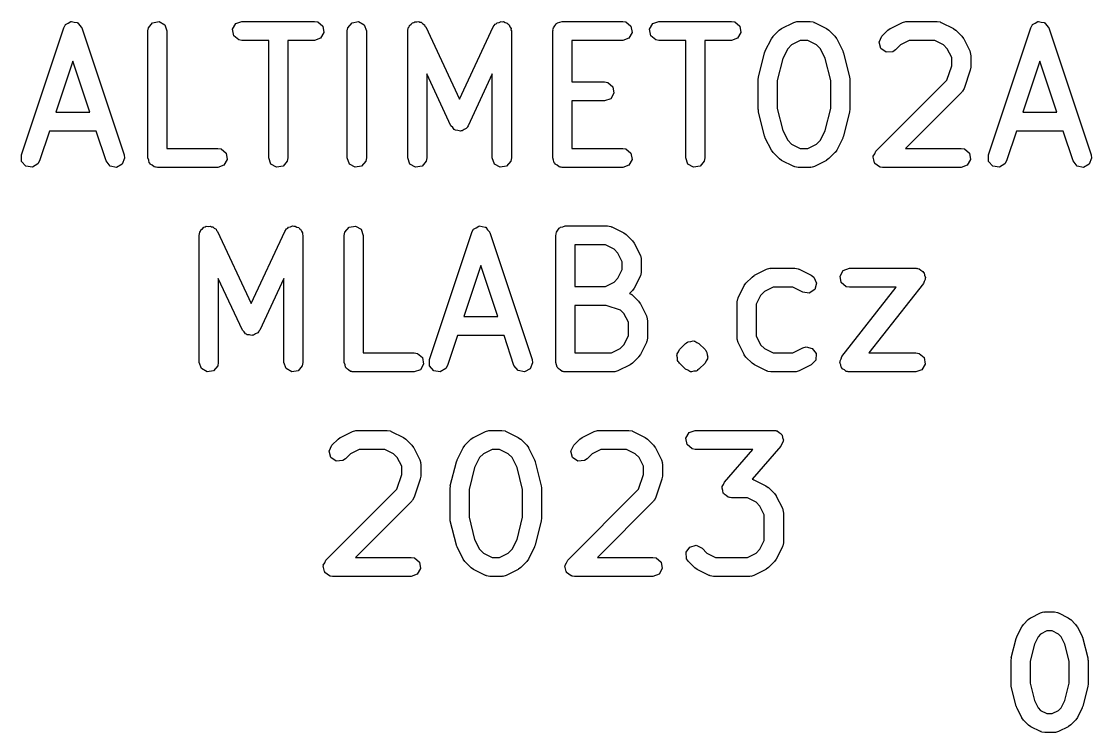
# Model space of a CAD drawing. Extents: x 4.764 to 5.652, y -4.512 to -3.82.
# Drawn here: x 4.7641 to 5.0961, y -4.4026 to -4.1821 of the extents above; entities that cross this region are included whole.
import ezdxf

# ---------------------------------------------------------------- set-up
doc = ezdxf.new("R2010")
doc.units = 0
doc.header["$MEASUREMENT"] = 0
doc.layers.add('BLACK', color=7, linetype='CONTINUOUS')

msp = doc.modelspace()

# ---------------------------------------------------------------- linework, layer by layer
at = {"layer": 'BLACK', "linetype": 'CONTINUOUS'}
for p, q in [((4.77781, -4.1831), (4.77863, -4.18265)), ((4.77863, -4.18265), (4.77943, -4.18216)), ((4.77943, -4.18216), (4.77951, -4.18217)), ((4.77951, -4.18217), (4.77959, -4.18213)), ((4.77959, -4.18213), (4.7805, -4.18232)), ((4.7805, -4.18232), (4.78142, -4.18246)), ((4.78142, -4.18246), (4.78148, -4.18252)), ((4.78148, -4.18252), (4.78156, -4.18254)), ((4.78156, -4.18254), (4.78214, -4.18327)), ((4.80349, -4.18404), (4.80479, -4.1825)), ((4.80479, -4.1825), (4.80678, -4.18215)), ((4.80678, -4.18215), (4.80853, -4.18316)), ((4.8296, -4.18454), (4.83061, -4.18279)), ((4.83061, -4.18279), (4.83251, -4.1821)), ((4.83251, -4.1821), (4.85501, -4.1821)), ((4.85501, -4.1821), (4.85602, -4.18228)), ((4.85602, -4.18228), (4.85757, -4.18358)), ((4.86536, -4.18404), (4.86666, -4.1825)), ((4.86666, -4.1825), (4.86865, -4.18215)), ((4.86865, -4.18215), (4.87039, -4.18316)), ((4.88499, -4.18299), (4.8854, -4.1825)), ((4.8854, -4.1825), (4.88579, -4.18243)), ((4.88579, -4.18243), (4.88612, -4.1822)), ((4.88612, -4.1822), (4.88676, -4.18226)), ((4.88676, -4.18226), (4.88739, -4.18215)), ((4.88739, -4.18215), (4.88773, -4.18234)), ((4.88773, -4.18234), (4.88813, -4.18238)), ((4.88813, -4.18238), (4.88858, -4.18283)), ((4.91104, -4.18297), (4.9114, -4.1828)), ((4.9114, -4.1828), (4.91165, -4.1825)), ((4.91165, -4.1825), (4.91229, -4.18239)), ((4.91229, -4.18239), (4.91287, -4.18211)), ((4.91287, -4.18211), (4.91325, -4.18221)), ((4.91325, -4.18221), (4.91364, -4.18215)), ((4.91364, -4.18215), (4.9142, -4.18247)), ((4.9142, -4.18247), (4.91482, -4.18264)), ((4.91482, -4.18264), (4.91505, -4.18296)), ((4.92959, -4.18346), (4.92998, -4.18279)), ((4.92998, -4.18279), (4.93023, -4.1827)), ((4.93023, -4.1827), (4.9304, -4.1825)), ((4.9304, -4.1825), (4.93115, -4.18236)), ((4.93115, -4.18236), (4.93187, -4.1821)), ((4.93187, -4.1821), (4.95062, -4.1821)), ((4.95062, -4.1821), (4.95163, -4.18228)), ((4.95163, -4.18228), (4.95318, -4.18358)), ((4.95896, -4.18454), (4.95997, -4.18279)), ((4.95997, -4.18279), (4.96187, -4.1821)), ((4.96187, -4.1821), (4.98437, -4.1821)), ((4.98437, -4.1821), (4.98538, -4.18228)), ((4.98538, -4.18228), (4.98693, -4.18358)), ((4.99992, -4.18429), (5.00367, -4.18241)), ((5.00367, -4.18241), (5.00465, -4.18212)), ((5.00465, -4.18212), (5.00482, -4.18216)), ((5.00482, -4.18216), (5.00499, -4.1821)), ((5.00499, -4.1821), (5.00874, -4.1821)), ((5.00874, -4.1821), (5.00975, -4.18228)), ((5.00975, -4.18228), (5.00989, -4.18239)), ((5.00989, -4.18239), (5.01006, -4.18241)), ((5.01006, -4.18241), (5.01381, -4.18429)), ((5.03367, -4.18429), (5.03742, -4.18241)), ((5.03742, -4.18241), (5.0384, -4.18212)), ((5.0384, -4.18212), (5.03857, -4.18216)), ((5.03857, -4.18216), (5.03874, -4.1821)), ((5.03874, -4.1821), (5.04811, -4.1821)), ((5.04811, -4.1821), (5.04912, -4.18228)), ((5.04912, -4.18228), (5.04926, -4.18239)), ((5.04926, -4.18239), (5.04943, -4.18241)), ((5.04943, -4.18241), (5.05318, -4.18429)), ((5.07777, -4.1831), (5.07859, -4.18265)), ((5.07859, -4.18265), (5.07939, -4.18216)), ((5.07939, -4.18216), (5.07947, -4.18217)), ((5.07947, -4.18217), (5.07955, -4.18213)), ((5.07955, -4.18213), (5.08046, -4.18232)), ((5.08046, -4.18232), (5.08139, -4.18246)), ((5.08139, -4.18246), (5.08144, -4.18252)), ((5.08144, -4.18252), (5.08153, -4.18254)), ((5.08153, -4.18254), (5.08211, -4.18327)), ((4.76409, -4.22349), (4.77722, -4.18412)), ((4.77722, -4.18412), (4.77771, -4.18322)), ((4.77771, -4.18322), (4.77778, -4.18317)), ((4.77778, -4.18317), (4.77781, -4.1831)), ((4.78214, -4.18327), (4.78276, -4.18397)), ((4.78276, -4.18397), (4.78277, -4.18405)), ((4.78277, -4.18405), (4.78282, -4.18412)), ((4.78282, -4.18412), (4.79594, -4.22349)), ((4.80331, -4.18505), (4.80349, -4.18404)), ((4.80331, -4.22442), (4.80331, -4.18505)), ((4.80853, -4.18316), (4.80922, -4.18505)), ((4.80922, -4.18505), (4.80922, -4.22147)), ((4.82995, -4.18653), (4.8296, -4.18454)), ((4.85792, -4.18557), (4.85691, -4.18732)), ((4.85757, -4.18358), (4.85792, -4.18557)), ((4.86518, -4.18505), (4.86536, -4.18404)), ((4.86518, -4.22442), (4.86518, -4.18505)), ((4.87039, -4.18316), (4.87109, -4.18505)), ((4.87109, -4.18505), (4.87109, -4.22442)), ((4.88393, -4.18505), (4.88411, -4.18404)), ((4.88393, -4.22442), (4.88393, -4.18505)), ((4.88411, -4.18404), (4.88436, -4.18374)), ((4.88436, -4.18374), (4.88446, -4.18336)), ((4.88446, -4.18336), (4.88499, -4.18299)), ((4.88858, -4.18283), (4.88914, -4.18316)), ((4.88914, -4.18316), (4.88928, -4.18353)), ((4.88928, -4.18353), (4.88956, -4.18381)), ((4.88956, -4.18381), (4.9, -4.20619)), ((4.9, -4.20619), (4.91045, -4.18381)), ((4.91045, -4.18381), (4.91104, -4.18297)), ((4.91505, -4.18296), (4.91539, -4.18316)), ((4.91539, -4.18316), (4.91561, -4.18376)), ((4.91561, -4.18376), (4.91598, -4.18429)), ((4.91598, -4.18429), (4.91594, -4.18468)), ((4.91594, -4.18468), (4.91608, -4.18505)), ((4.91608, -4.18505), (4.91608, -4.22442)), ((4.92892, -4.18505), (4.92899, -4.18467)), ((4.92892, -4.22442), (4.92892, -4.18505)), ((4.92897, -4.18454), (4.92903, -4.18443)), ((4.92899, -4.18467), (4.92897, -4.18454)), ((4.92903, -4.18443), (4.9291, -4.18404)), ((4.9291, -4.18404), (4.92959, -4.18346)), ((4.95353, -4.18557), (4.95252, -4.18732)), ((4.95318, -4.18358), (4.95353, -4.18557)), ((4.95931, -4.18653), (4.95896, -4.18454)), ((4.98728, -4.18557), (4.98627, -4.18732)), ((4.98693, -4.18358), (4.98728, -4.18557)), ((4.99728, -4.18672), (4.99915, -4.18484)), ((4.99915, -4.18484), (4.99988, -4.18433)), ((4.99988, -4.18433), (4.99992, -4.18429)), ((5.01381, -4.18429), (5.01452, -4.18481)), ((5.01452, -4.18481), (5.01458, -4.18484)), ((5.01458, -4.18484), (5.01645, -4.18672)), ((5.03102, -4.18672), (5.0329, -4.18484)), ((5.0329, -4.18484), (5.03362, -4.18433)), ((5.03362, -4.18433), (5.03367, -4.18429)), ((5.05318, -4.18429), (5.05389, -4.18481)), ((5.05389, -4.18481), (5.05395, -4.18484)), ((5.05395, -4.18484), (5.05582, -4.18672)), ((5.06406, -4.22349), (5.07718, -4.18412)), ((5.07718, -4.18412), (5.07767, -4.18322)), ((5.07767, -4.18322), (5.07774, -4.18317)), ((5.07774, -4.18317), (5.07777, -4.1831)), ((5.08211, -4.18327), (5.08273, -4.18397)), ((5.08273, -4.18397), (5.08273, -4.18405)), ((5.08273, -4.18405), (5.08278, -4.18412)), ((5.08278, -4.18412), (5.09591, -4.22349)), ((4.8315, -4.18783), (4.82995, -4.18653)), ((4.83251, -4.18801), (4.8315, -4.18783)), ((4.84081, -4.18801), (4.83251, -4.18801)), ((4.84081, -4.22442), (4.84081, -4.18801)), ((4.85501, -4.18801), (4.84671, -4.18801)), ((4.84671, -4.18801), (4.84671, -4.22442)), ((4.85691, -4.18732), (4.85501, -4.18801)), ((4.95062, -4.18801), (4.93483, -4.18801)), ((4.93483, -4.18801), (4.93483, -4.20085)), ((4.95252, -4.18732), (4.95062, -4.18801)), ((4.96086, -4.18783), (4.95931, -4.18653)), ((4.96187, -4.18801), (4.96086, -4.18783)), ((4.97017, -4.18801), (4.96187, -4.18801)), ((4.97017, -4.22442), (4.97017, -4.18801)), ((4.98437, -4.18801), (4.97607, -4.18801)), ((4.97607, -4.18801), (4.97607, -4.22442)), ((4.98627, -4.18732), (4.98437, -4.18801)), ((4.99485, -4.19123), (4.99673, -4.18748)), ((4.99673, -4.18748), (4.99725, -4.18677)), ((4.99725, -4.18677), (4.99728, -4.18672)), ((5.00299, -4.18936), (5.00179, -4.19055)), ((5.00569, -4.18801), (5.00299, -4.18936)), ((5.00804, -4.18801), (5.00569, -4.18801)), ((5.01074, -4.18936), (5.00804, -4.18801)), ((5.01194, -4.19055), (5.01074, -4.18936)), ((5.01645, -4.18672), (5.01696, -4.18744)), ((5.01696, -4.18744), (5.01701, -4.18748)), ((5.01701, -4.18748), (5.01888, -4.19123)), ((5.03017, -4.18855), (5.03102, -4.18672)), ((5.03069, -4.1905), (5.03017, -4.18855)), ((5.03674, -4.18936), (5.0352, -4.19089)), ((5.03943, -4.18801), (5.03674, -4.18936)), ((5.04741, -4.18801), (5.03943, -4.18801)), ((5.05011, -4.18936), (5.04741, -4.18801)), ((5.05131, -4.19055), (5.05011, -4.18936)), ((5.05582, -4.18672), (5.05633, -4.18744)), ((5.05633, -4.18744), (5.05638, -4.18748)), ((5.05638, -4.18748), (5.05825, -4.19123)), ((4.99275, -4.19934), (4.99463, -4.19184)), ((4.99463, -4.19184), (4.99483, -4.19137)), ((4.99483, -4.19137), (4.99485, -4.19123)), ((5.00179, -4.19055), (5.00028, -4.19358)), ((5.01345, -4.19358), (5.01194, -4.19055)), ((5.01888, -4.19123), (5.01903, -4.19172)), ((5.01903, -4.19172), (5.0191, -4.19184)), ((5.0191, -4.19184), (5.02098, -4.19934)), ((5.03235, -4.19166), (5.03069, -4.1905)), ((5.03436, -4.19148), (5.03235, -4.19166)), ((5.0352, -4.19089), (5.03436, -4.19148)), ((5.05266, -4.19325), (5.05131, -4.19055)), ((5.05825, -4.19123), (5.05854, -4.19222)), ((5.05854, -4.19222), (5.0585, -4.19239)), ((5.0585, -4.19239), (5.05856, -4.19255)), ((5.05856, -4.19255), (5.05856, -4.1963)), ((4.78002, -4.19439), (4.77474, -4.21022)), ((4.7853, -4.21022), (4.78002, -4.19439)), ((5.00028, -4.19358), (4.99857, -4.20042)), ((5.01516, -4.20042), (5.01345, -4.19358)), ((5.05115, -4.20033), (5.05266, -4.19582)), ((5.05266, -4.19582), (5.05266, -4.19325)), ((5.07998, -4.19439), (5.0747, -4.21022)), ((5.08526, -4.21022), (5.07998, -4.19439)), ((4.89733, -4.21442), (4.88983, -4.19836)), ((4.88983, -4.19836), (4.88983, -4.22442)), ((4.91017, -4.19836), (4.90268, -4.21442)), ((4.91017, -4.22442), (4.91017, -4.19836)), ((4.99277, -4.19947), (4.99275, -4.19934)), ((5.02098, -4.19934), (5.02102, -4.19992)), ((5.05841, -4.19724), (5.05654, -4.20286)), ((5.05856, -4.1963), (5.05841, -4.19717)), ((5.05841, -4.19717), (5.05841, -4.19724)), ((4.93483, -4.20085), (4.945, -4.20085)), ((4.945, -4.20085), (4.94601, -4.20103)), ((4.94601, -4.20103), (4.94756, -4.20233)), ((4.94756, -4.20233), (4.94791, -4.20431)), ((4.99266, -4.20005), (4.99277, -4.19947)), ((4.99266, -4.20943), (4.99266, -4.20005)), ((4.99857, -4.20042), (4.99857, -4.20906)), ((5.01516, -4.20906), (5.01516, -4.20042)), ((5.02102, -4.19992), (5.02107, -4.20005)), ((5.02107, -4.20005), (5.02107, -4.20943)), ((5.02915, -4.22234), (5.05115, -4.20033)), ((4.94791, -4.20431), (4.9469, -4.20606)), ((5.05582, -4.20402), (5.03837, -4.22147)), ((5.0559, -4.20386), (5.05582, -4.20402)), ((5.05605, -4.20376), (5.0559, -4.20386)), ((5.05654, -4.20286), (5.05605, -4.20376)), ((4.945, -4.20675), (4.93483, -4.20675)), ((4.93483, -4.20675), (4.93483, -4.22147)), ((4.9469, -4.20606), (4.945, -4.20675)), ((4.99857, -4.20906), (5.00028, -4.21589)), ((5.01345, -4.21589), (5.01516, -4.20906)), ((4.77474, -4.21022), (4.7853, -4.21022)), ((4.99271, -4.20955), (4.99266, -4.20943)), ((4.99275, -4.21014), (4.99271, -4.20955)), ((4.99463, -4.21764), (4.99275, -4.21014)), ((5.02098, -4.21014), (5.0191, -4.21764)), ((5.02107, -4.20943), (5.02096, -4.21001)), ((5.02096, -4.21001), (5.02098, -4.21014)), ((5.0747, -4.21022), (5.08526, -4.21022)), ((4.89787, -4.21497), (4.89733, -4.21442)), ((4.89831, -4.21559), (4.89787, -4.21497)), ((4.89857, -4.21566), (4.89831, -4.21559)), ((4.89876, -4.21585), (4.89857, -4.21566)), ((4.89952, -4.21592), (4.89876, -4.21585)), ((4.90026, -4.21612), (4.89952, -4.21592)), ((4.9005, -4.216), (4.90026, -4.21612)), ((4.90077, -4.21603), (4.9005, -4.216)), ((4.9014, -4.21559), (4.90077, -4.21603)), ((4.90209, -4.21526), (4.9014, -4.21559)), ((4.90232, -4.21494), (4.90209, -4.21526)), ((4.90242, -4.21487), (4.90232, -4.21494)), ((4.90246, -4.21474), (4.90242, -4.21487)), ((4.90268, -4.21442), (4.90246, -4.21474)), ((5.00028, -4.21589), (5.00179, -4.21893)), ((5.01194, -4.21893), (5.01345, -4.21589)), ((4.77277, -4.21613), (4.7697, -4.22536)), ((4.78726, -4.21613), (4.77277, -4.21613)), ((4.79034, -4.22536), (4.78726, -4.21613)), ((4.99471, -4.21776), (4.99463, -4.21764)), ((4.99485, -4.21825), (4.99471, -4.21776)), ((4.99673, -4.222), (4.99485, -4.21825)), ((5.00179, -4.21893), (5.00299, -4.22012)), ((5.01074, -4.22012), (5.01194, -4.21893)), ((5.01888, -4.21825), (5.01701, -4.222)), ((5.0189, -4.21811), (5.01888, -4.21825)), ((5.0191, -4.21764), (5.0189, -4.21811)), ((5.07274, -4.21613), (5.06966, -4.22536)), ((5.08723, -4.21613), (5.07274, -4.21613)), ((5.0903, -4.22536), (5.08723, -4.21613)), ((4.80922, -4.22147), (4.82501, -4.22147)), ((4.82501, -4.22147), (4.82602, -4.22165)), ((4.82602, -4.22165), (4.82757, -4.22295)), ((4.93483, -4.22147), (4.95062, -4.22147)), ((4.95062, -4.22147), (4.95163, -4.22165)), ((4.95163, -4.22165), (4.95318, -4.22295)), ((4.99677, -4.22204), (4.99673, -4.222)), ((4.99728, -4.22276), (4.99677, -4.22204)), ((5.00299, -4.22012), (5.00569, -4.22147)), ((5.00569, -4.22147), (5.00804, -4.22147)), ((5.00804, -4.22147), (5.01074, -4.22012)), ((5.01701, -4.222), (5.01648, -4.2227)), ((5.02877, -4.22314), (5.02915, -4.22234)), ((5.03837, -4.22147), (5.05561, -4.22147)), ((5.05561, -4.22147), (5.05662, -4.22165)), ((5.05662, -4.22165), (5.05817, -4.22295)), ((4.76415, -4.22551), (4.76409, -4.22349)), ((4.76549, -4.22702), (4.76415, -4.22551)), ((4.7697, -4.22536), (4.76921, -4.22626)), ((4.7916, -4.22694), (4.79034, -4.22536)), ((4.79609, -4.22451), (4.79535, -4.22638)), ((4.79594, -4.22349), (4.79609, -4.22451)), ((4.80358, -4.22515), (4.80331, -4.22442)), ((4.80371, -4.2259), (4.80358, -4.22515)), ((4.80391, -4.22607), (4.80371, -4.2259)), ((4.82792, -4.22494), (4.82691, -4.22669)), ((4.82757, -4.22295), (4.82792, -4.22494)), ((4.8415, -4.22632), (4.84081, -4.22442)), ((4.84654, -4.22543), (4.84524, -4.22698)), ((4.84671, -4.22442), (4.84654, -4.22543)), ((4.86587, -4.22632), (4.86518, -4.22442)), ((4.87091, -4.22543), (4.86961, -4.22698)), ((4.87109, -4.22442), (4.87091, -4.22543)), ((4.88462, -4.22632), (4.88393, -4.22442)), ((4.88966, -4.22543), (4.88836, -4.22698)), ((4.88983, -4.22442), (4.88966, -4.22543)), ((4.91087, -4.22632), (4.91017, -4.22442)), ((4.9159, -4.22543), (4.9146, -4.22698)), ((4.91608, -4.22442), (4.9159, -4.22543)), ((4.92918, -4.22515), (4.92892, -4.22442)), ((4.92932, -4.2259), (4.92918, -4.22515)), ((4.92952, -4.22607), (4.92932, -4.2259)), ((4.95353, -4.22494), (4.95252, -4.22669)), ((4.95318, -4.22295), (4.95353, -4.22494)), ((4.97086, -4.22632), (4.97017, -4.22442)), ((4.97589, -4.22543), (4.9746, -4.22698)), ((4.97607, -4.22442), (4.97589, -4.22543)), ((4.99915, -4.22464), (4.99728, -4.22276)), ((4.99921, -4.22466), (4.99915, -4.22464)), ((4.99992, -4.22519), (4.99921, -4.22466)), ((5.00367, -4.22707), (4.99992, -4.22519)), ((5.01381, -4.22519), (5.01006, -4.22707)), ((5.01385, -4.22514), (5.01381, -4.22519)), ((5.01458, -4.22464), (5.01385, -4.22514)), ((5.01645, -4.22276), (5.01458, -4.22464)), ((5.01648, -4.2227), (5.01645, -4.22276)), ((5.0283, -4.22417), (5.02835, -4.22404)), ((5.02853, -4.22503), (5.0283, -4.22417)), ((5.02833, -4.22391), (5.02877, -4.22314)), ((5.02835, -4.22404), (5.02833, -4.22391)), ((5.02868, -4.2259), (5.02853, -4.22503)), ((5.02878, -4.22599), (5.02868, -4.2259)), ((5.05852, -4.22494), (5.05751, -4.22669)), ((5.05817, -4.22295), (5.05852, -4.22494)), ((5.06411, -4.22551), (5.06406, -4.22349)), ((5.06545, -4.22702), (5.06411, -4.22551)), ((5.06966, -4.22536), (5.06917, -4.22626)), ((5.09156, -4.22694), (5.0903, -4.22536)), ((5.09606, -4.22451), (5.09531, -4.22638)), ((5.09591, -4.22349), (5.09606, -4.22451)), ((4.76749, -4.22732), (4.76549, -4.22702)), ((4.76921, -4.22626), (4.76749, -4.22732)), ((4.79358, -4.22735), (4.7916, -4.22694)), ((4.79535, -4.22638), (4.79358, -4.22735)), ((4.804, -4.22632), (4.80391, -4.22607)), ((4.80467, -4.22671), (4.804, -4.22632)), ((4.80526, -4.2272), (4.80467, -4.22671)), ((4.80564, -4.22727), (4.80526, -4.2272)), ((4.80575, -4.22733), (4.80564, -4.22727)), ((4.80588, -4.22731), (4.80575, -4.22733)), ((4.80627, -4.22738), (4.80588, -4.22731)), ((4.82501, -4.22738), (4.80627, -4.22738)), ((4.82691, -4.22669), (4.82501, -4.22738)), ((4.84325, -4.22733), (4.8415, -4.22632)), ((4.84524, -4.22698), (4.84325, -4.22733)), ((4.86762, -4.22733), (4.86587, -4.22632)), ((4.86961, -4.22698), (4.86762, -4.22733)), ((4.88637, -4.22733), (4.88462, -4.22632)), ((4.88836, -4.22698), (4.88637, -4.22733)), ((4.91261, -4.22733), (4.91087, -4.22632)), ((4.9146, -4.22698), (4.91261, -4.22733)), ((4.92961, -4.22632), (4.92952, -4.22607)), ((4.93028, -4.22671), (4.92961, -4.22632)), ((4.93086, -4.2272), (4.93028, -4.22671)), ((4.93125, -4.22727), (4.93086, -4.2272)), ((4.93136, -4.22733), (4.93125, -4.22727)), ((4.93149, -4.22731), (4.93136, -4.22733)), ((4.93187, -4.22738), (4.93149, -4.22731)), ((4.95062, -4.22738), (4.93187, -4.22738)), ((4.95252, -4.22669), (4.95062, -4.22738)), ((4.97261, -4.22733), (4.97086, -4.22632)), ((4.9746, -4.22698), (4.97261, -4.22733)), ((5.00385, -4.22709), (5.00367, -4.22707)), ((5.00398, -4.2272), (5.00385, -4.22709)), ((5.00499, -4.22738), (5.00398, -4.2272)), ((5.00874, -4.22738), (5.00499, -4.22738)), ((5.00891, -4.22732), (5.00874, -4.22738)), ((5.00908, -4.22736), (5.00891, -4.22732)), ((5.01006, -4.22707), (5.00908, -4.22736)), ((5.02882, -4.22612), (5.02878, -4.22599)), ((5.02955, -4.22663), (5.02882, -4.22612)), ((5.03023, -4.2272), (5.02955, -4.22663)), ((5.03041, -4.22723), (5.03023, -4.2272)), ((5.03047, -4.22728), (5.03041, -4.22723)), ((5.0306, -4.22727), (5.03047, -4.22728)), ((5.03124, -4.22738), (5.0306, -4.22727)), ((5.05561, -4.22738), (5.03124, -4.22738)), ((5.05751, -4.22669), (5.05561, -4.22738)), ((5.06745, -4.22732), (5.06545, -4.22702)), ((5.06917, -4.22626), (5.06745, -4.22732)), ((5.09354, -4.22735), (5.09156, -4.22694)), ((5.09531, -4.22638), (5.09354, -4.22735)), ((4.82031, -4.24638), (4.82072, -4.24588)), ((4.82072, -4.24588), (4.82111, -4.24581)), ((4.82111, -4.24581), (4.82144, -4.24559)), ((4.82144, -4.24559), (4.82208, -4.24564)), ((4.82208, -4.24564), (4.82271, -4.24553)), ((4.82271, -4.24553), (4.82306, -4.24573)), ((4.82306, -4.24573), (4.82345, -4.24576)), ((4.82345, -4.24576), (4.8239, -4.24622)), ((4.84672, -4.24619), (4.84697, -4.24588)), ((4.84697, -4.24588), (4.84761, -4.24577)), ((4.84761, -4.24577), (4.84819, -4.2455)), ((4.84819, -4.2455), (4.84857, -4.2456)), ((4.84857, -4.2456), (4.84896, -4.24553)), ((4.84896, -4.24553), (4.84952, -4.24585)), ((4.84952, -4.24585), (4.85014, -4.24602)), ((4.86442, -4.24743), (4.86572, -4.24588)), ((4.86572, -4.24588), (4.86771, -4.24553)), ((4.86771, -4.24553), (4.86946, -4.24654)), ((4.90518, -4.24604), (4.90597, -4.24555)), ((4.90597, -4.24555), (4.90606, -4.24556)), ((4.90606, -4.24556), (4.90613, -4.24552)), ((4.90613, -4.24552), (4.90705, -4.24571)), ((4.90705, -4.24571), (4.90797, -4.24584)), ((4.90797, -4.24584), (4.90803, -4.24591)), ((4.93116, -4.24609), (4.93134, -4.24588)), ((4.93134, -4.24588), (4.93209, -4.24575)), ((4.93209, -4.24575), (4.93281, -4.24549)), ((4.93281, -4.24549), (4.94594, -4.24549)), ((4.94594, -4.24549), (4.94695, -4.24567)), ((4.94695, -4.24567), (4.94708, -4.24578)), ((4.94708, -4.24578), (4.94726, -4.2458)), ((4.94726, -4.2458), (4.95101, -4.24767)), ((4.81925, -4.24844), (4.81943, -4.24743)), ((4.81925, -4.28781), (4.81925, -4.24844)), ((4.81943, -4.24743), (4.81968, -4.24713)), ((4.81968, -4.24713), (4.81978, -4.24675)), ((4.81978, -4.24675), (4.82031, -4.24638)), ((4.8239, -4.24622), (4.82446, -4.24654)), ((4.82446, -4.24654), (4.8246, -4.24691)), ((4.8246, -4.24691), (4.82488, -4.24719)), ((4.82488, -4.24719), (4.83532, -4.26958)), ((4.83532, -4.26958), (4.84577, -4.24719)), ((4.84577, -4.24719), (4.84636, -4.24635)), ((4.84636, -4.24635), (4.84672, -4.24619)), ((4.85014, -4.24602), (4.85037, -4.24635)), ((4.85037, -4.24635), (4.85071, -4.24654)), ((4.85071, -4.24654), (4.85093, -4.24715)), ((4.85093, -4.24715), (4.8513, -4.24768)), ((4.8513, -4.24768), (4.85127, -4.24807)), ((4.85127, -4.24807), (4.8514, -4.24844)), ((4.8514, -4.24844), (4.8514, -4.28781)), ((4.86424, -4.24844), (4.86442, -4.24743)), ((4.86424, -4.28781), (4.86424, -4.24844)), ((4.86946, -4.24654), (4.87015, -4.24844)), ((4.87015, -4.24844), (4.87015, -4.28486)), ((4.89064, -4.28688), (4.90376, -4.24751)), ((4.90376, -4.24751), (4.90425, -4.2466)), ((4.90425, -4.2466), (4.90432, -4.24656)), ((4.90432, -4.24656), (4.90436, -4.24648)), ((4.90436, -4.24648), (4.90518, -4.24604)), ((4.90803, -4.24591), (4.90811, -4.24592)), ((4.90811, -4.24592), (4.90869, -4.24666)), ((4.90869, -4.24666), (4.90931, -4.24735)), ((4.90931, -4.24735), (4.90931, -4.24744)), ((4.90931, -4.24744), (4.90937, -4.24751)), ((4.90937, -4.24751), (4.92249, -4.28688)), ((4.92986, -4.24844), (4.92993, -4.24806)), ((4.92986, -4.28781), (4.92986, -4.24844)), ((4.9299, -4.24793), (4.92997, -4.24781)), ((4.92993, -4.24806), (4.9299, -4.24793)), ((4.92997, -4.24781), (4.93004, -4.24743)), ((4.93004, -4.24743), (4.93053, -4.24684)), ((4.93053, -4.24684), (4.93091, -4.24618)), ((4.93091, -4.24618), (4.93116, -4.24609)), ((4.95101, -4.24767), (4.95171, -4.2482)), ((4.95171, -4.2482), (4.95177, -4.24823)), ((4.95177, -4.24823), (4.95365, -4.2501)), ((4.93576, -4.25139), (4.93576, -4.26424)), ((4.94524, -4.25139), (4.93576, -4.25139)), ((4.94794, -4.25274), (4.94524, -4.25139)), ((4.95365, -4.2501), (4.95415, -4.25082)), ((4.95415, -4.25082), (4.9542, -4.25087)), ((4.9542, -4.25087), (4.95608, -4.25462)), ((4.94913, -4.25394), (4.94794, -4.25274)), ((4.95048, -4.25664), (4.94913, -4.25394)), ((4.95608, -4.25462), (4.95637, -4.2556)), ((4.95637, -4.2556), (4.95633, -4.25577)), ((4.95633, -4.25577), (4.95639, -4.25594)), ((4.90657, -4.25778), (4.90129, -4.27361)), ((4.91184, -4.27361), (4.90657, -4.25778)), ((4.94913, -4.26169), (4.95048, -4.25899)), ((4.95048, -4.25899), (4.95048, -4.25664)), ((4.95639, -4.25594), (4.95639, -4.25969)), ((4.99148, -4.2608), (4.99523, -4.25892)), ((4.99523, -4.25892), (4.99622, -4.25863)), ((4.99622, -4.25863), (4.99639, -4.25867)), ((4.99639, -4.25867), (4.99655, -4.25861)), ((4.99655, -4.25861), (5.00405, -4.25861)), ((5.00405, -4.25861), (5.00506, -4.25879)), ((5.00506, -4.25879), (5.0052, -4.2589)), ((5.0052, -4.2589), (5.00537, -4.25892)), ((5.00537, -4.25892), (5.00912, -4.2608)), ((5.01903, -4.2593), (5.02093, -4.25861)), ((5.02093, -4.25861), (5.04155, -4.25861)), ((5.04155, -4.25861), (5.04185, -4.25866)), ((5.04185, -4.25866), (5.04197, -4.25864)), ((5.04197, -4.25864), (5.04209, -4.25871)), ((5.04209, -4.25871), (5.04256, -4.25879)), ((5.04256, -4.25879), (5.04311, -4.25925)), ((4.83265, -4.27781), (4.82515, -4.26175)), ((4.82515, -4.26175), (4.82515, -4.28781)), ((4.84549, -4.26175), (4.838, -4.27781)), ((4.84549, -4.28781), (4.84549, -4.26175)), ((4.94794, -4.26289), (4.94913, -4.26169)), ((4.95608, -4.26101), (4.9542, -4.26476)), ((4.9561, -4.26083), (4.95608, -4.26101)), ((4.95621, -4.2607), (4.9561, -4.26083)), ((4.95639, -4.25969), (4.95621, -4.2607)), ((4.98884, -4.26323), (4.99072, -4.26135)), ((4.99072, -4.26135), (4.99144, -4.26084)), ((4.99144, -4.26084), (4.99148, -4.2608)), ((5.00912, -4.2608), (5.00995, -4.26141)), ((5.00995, -4.26141), (5.01075, -4.26326)), ((5.01802, -4.26105), (5.01903, -4.2593)), ((5.01837, -4.26304), (5.01802, -4.26105)), ((5.04311, -4.25925), (5.04375, -4.25959)), ((5.04375, -4.25959), (5.04387, -4.25989)), ((5.04387, -4.25989), (5.04411, -4.26009)), ((5.04446, -4.26208), (5.0441, -4.2627)), ((5.04411, -4.26009), (5.04423, -4.2608)), ((5.04423, -4.2608), (5.0445, -4.26147)), ((5.0445, -4.26147), (5.0444, -4.26177)), ((5.0444, -4.26177), (5.04446, -4.26208)), ((4.93576, -4.26424), (4.94524, -4.26424)), ((4.94524, -4.26424), (4.94794, -4.26289)), ((4.95365, -4.26553), (4.95277, -4.26641)), ((4.95367, -4.26547), (4.95365, -4.26553)), ((4.9542, -4.26476), (4.95367, -4.26547)), ((4.98641, -4.26774), (4.98829, -4.26399)), ((4.98829, -4.26399), (4.98881, -4.26328)), ((4.98881, -4.26328), (4.98884, -4.26323)), ((4.99725, -4.26452), (4.99455, -4.26587)), ((5.00336, -4.26452), (4.99725, -4.26452)), ((5.00648, -4.26608), (5.00336, -4.26452)), ((5.01017, -4.2652), (5.00849, -4.26631)), ((5.01075, -4.26326), (5.01017, -4.2652)), ((5.01992, -4.26434), (5.01837, -4.26304)), ((5.0186, -4.28599), (5.03547, -4.26452)), ((5.02093, -4.26452), (5.01992, -4.26434)), ((5.03547, -4.26452), (5.02093, -4.26452)), ((5.04387, -4.26339), (5.027, -4.28486)), ((5.0441, -4.2627), (5.04387, -4.26339)), ((4.95277, -4.26641), (4.9534, -4.26675)), ((4.9534, -4.26675), (4.95349, -4.2669)), ((4.95349, -4.2669), (4.95365, -4.26697)), ((4.95365, -4.26697), (4.95552, -4.26885)), ((4.95552, -4.26885), (4.95603, -4.26957)), ((4.9861, -4.26906), (4.98628, -4.26805)), ((4.9861, -4.28031), (4.9861, -4.26906)), ((4.98628, -4.26805), (4.98639, -4.26792)), ((4.98639, -4.26792), (4.98641, -4.26774)), ((4.99336, -4.26706), (4.99201, -4.26976)), ((4.99455, -4.26587), (4.99336, -4.26706)), ((5.00849, -4.26631), (5.00648, -4.26608)), ((4.93576, -4.27014), (4.93576, -4.28486)), ((4.94546, -4.27014), (4.93576, -4.27014)), ((4.94996, -4.27164), (4.94546, -4.27014)), ((4.95101, -4.27269), (4.94996, -4.27164)), ((4.95603, -4.26957), (4.95608, -4.26962)), ((4.95608, -4.26962), (4.95795, -4.27337)), ((4.99201, -4.26976), (4.99201, -4.27961)), ((4.90129, -4.27361), (4.91184, -4.27361)), ((4.95236, -4.27538), (4.95101, -4.27269)), ((4.95236, -4.27961), (4.95236, -4.27538)), ((4.95795, -4.27337), (4.95824, -4.27435)), ((4.95824, -4.27435), (4.9582, -4.27452)), ((4.9582, -4.27452), (4.95826, -4.27469)), ((4.95826, -4.27469), (4.95826, -4.28031)), ((4.83319, -4.27835), (4.83265, -4.27781)), ((4.83363, -4.27898), (4.83319, -4.27835)), ((4.83389, -4.27905), (4.83363, -4.27898)), ((4.83408, -4.27924), (4.83389, -4.27905)), ((4.83672, -4.27897), (4.83609, -4.27941)), ((4.83741, -4.27865), (4.83672, -4.27897)), ((4.83764, -4.27833), (4.83741, -4.27865)), ((4.83774, -4.27825), (4.83764, -4.27833)), ((4.83778, -4.27813), (4.83774, -4.27825)), ((4.838, -4.27781), (4.83778, -4.27813)), ((4.83484, -4.2793), (4.83408, -4.27924)), ((4.83558, -4.2795), (4.83484, -4.2793)), ((4.83582, -4.27939), (4.83558, -4.2795)), ((4.83609, -4.27941), (4.83582, -4.27939)), ((4.89932, -4.27951), (4.89624, -4.28874)), ((4.91381, -4.27951), (4.89932, -4.27951)), ((4.91689, -4.28874), (4.91381, -4.27951)), ((4.94981, -4.28351), (4.95101, -4.28231)), ((4.95101, -4.28231), (4.95236, -4.27961)), ((4.95795, -4.28163), (4.95608, -4.28538)), ((4.95797, -4.28146), (4.95795, -4.28163)), ((4.95808, -4.28132), (4.95797, -4.28146)), ((4.95826, -4.28031), (4.95808, -4.28132)), ((4.96822, -4.28385), (4.97009, -4.28197)), ((4.97009, -4.28197), (4.97041, -4.28175)), ((4.97041, -4.28175), (4.97049, -4.28164)), ((4.97049, -4.28164), (4.97062, -4.28161)), ((4.97062, -4.2816), (4.97071, -4.2815)), ((4.97062, -4.28161), (4.97062, -4.2816)), ((4.97071, -4.2815), (4.97078, -4.28149)), ((4.97078, -4.28149), (4.97093, -4.28138)), ((4.97093, -4.28138), (4.9717, -4.28132)), ((4.9717, -4.28132), (4.97244, -4.28112)), ((4.97244, -4.28112), (4.97256, -4.28118)), ((4.97256, -4.28118), (4.97269, -4.28115)), ((4.97269, -4.28115), (4.97281, -4.28122)), ((4.97281, -4.28122), (4.97295, -4.28121)), ((4.97295, -4.28121), (4.97357, -4.28165)), ((4.97357, -4.28165), (4.97427, -4.28197)), ((4.97427, -4.28197), (4.97614, -4.28385)), ((4.98616, -4.28048), (4.9861, -4.28031)), ((4.98612, -4.28065), (4.98616, -4.28048)), ((4.98641, -4.28163), (4.98612, -4.28065)), ((4.98829, -4.28538), (4.98641, -4.28163)), ((4.99201, -4.27961), (4.99336, -4.28231)), ((4.99336, -4.28231), (4.99455, -4.28351)), ((4.87015, -4.28486), (4.88594, -4.28486)), ((4.88594, -4.28486), (4.88695, -4.28504)), ((4.88695, -4.28504), (4.8885, -4.28633)), ((4.93576, -4.28486), (4.94711, -4.28486)), ((4.94711, -4.28486), (4.94981, -4.28351)), ((4.95608, -4.28538), (4.95555, -4.28609)), ((4.96737, -4.28568), (4.96748, -4.28544)), ((4.96756, -4.28642), (4.96737, -4.28568)), ((4.96746, -4.28517), (4.9679, -4.28454)), ((4.96748, -4.28544), (4.96746, -4.28517)), ((4.9679, -4.28454), (4.96822, -4.28385)), ((4.97614, -4.28385), (4.97637, -4.28417)), ((4.97637, -4.28417), (4.97648, -4.28424)), ((4.97648, -4.28424), (4.97651, -4.28437)), ((4.97651, -4.28437), (4.97673, -4.28469)), ((4.97673, -4.28469), (4.9768, -4.28545)), ((4.9768, -4.28545), (4.977, -4.28619)), ((4.98834, -4.28543), (4.98829, -4.28538)), ((4.98884, -4.28615), (4.98834, -4.28543)), ((4.99455, -4.28351), (4.99725, -4.28486)), ((4.99725, -4.28486), (5.00336, -4.28486)), ((5.00336, -4.28486), (5.00648, -4.28329)), ((5.00648, -4.28329), (5.00747, -4.283)), ((5.00747, -4.283), (5.00943, -4.28347)), ((5.00943, -4.28347), (5.01063, -4.28509)), ((5.01063, -4.28509), (5.01051, -4.28711)), ((5.027, -4.28486), (5.04155, -4.28486)), ((5.04155, -4.28486), (5.04256, -4.28504)), ((5.04256, -4.28504), (5.04411, -4.28633)), ((4.81994, -4.28971), (4.81925, -4.28781)), ((4.82498, -4.28882), (4.82368, -4.29037)), ((4.82515, -4.28781), (4.82498, -4.28882)), ((4.84619, -4.28971), (4.84549, -4.28781)), ((4.85122, -4.28882), (4.84992, -4.29037)), ((4.8514, -4.28781), (4.85122, -4.28882)), ((4.8645, -4.28853), (4.86424, -4.28781)), ((4.86464, -4.28929), (4.8645, -4.28853)), ((4.88885, -4.28832), (4.88784, -4.29007)), ((4.8885, -4.28633), (4.88885, -4.28832)), ((4.8907, -4.2889), (4.89064, -4.28688)), ((4.89204, -4.29041), (4.8907, -4.2889)), ((4.89624, -4.28874), (4.89575, -4.28965)), ((4.91814, -4.29033), (4.91689, -4.28874)), ((4.92264, -4.28789), (4.9219, -4.28977)), ((4.92249, -4.28688), (4.92264, -4.28789)), ((4.93012, -4.28853), (4.92986, -4.28781)), ((4.93025, -4.28929), (4.93012, -4.28853)), ((4.95288, -4.28858), (4.94913, -4.29045)), ((4.95292, -4.28853), (4.95288, -4.28858)), ((4.95365, -4.28802), (4.95292, -4.28853)), ((4.95552, -4.28615), (4.95365, -4.28802)), ((4.95555, -4.28609), (4.95552, -4.28615)), ((4.96763, -4.28718), (4.96756, -4.28642)), ((4.96785, -4.2875), (4.96763, -4.28718)), ((4.96789, -4.28763), (4.96785, -4.2875)), ((4.968, -4.2877), (4.96789, -4.28763)), ((4.96822, -4.28802), (4.968, -4.2877)), ((4.97009, -4.2899), (4.96822, -4.28802)), ((4.97614, -4.28802), (4.97427, -4.2899)), ((4.97647, -4.28733), (4.97614, -4.28802)), ((4.97691, -4.2867), (4.97647, -4.28733)), ((4.977, -4.28619), (4.97689, -4.28643)), ((4.97689, -4.28643), (4.97691, -4.2867)), ((4.99072, -4.28802), (4.98884, -4.28615)), ((4.99078, -4.28805), (4.99072, -4.28802)), ((4.99148, -4.28858), (4.99078, -4.28805)), ((4.99523, -4.29045), (4.99148, -4.28858)), ((5.00912, -4.28858), (5.00537, -4.29045)), ((5.01051, -4.28711), (5.00912, -4.28858)), ((5.01797, -4.28791), (5.01807, -4.28761)), ((5.01824, -4.28858), (5.01797, -4.28791)), ((5.01802, -4.2873), (5.01838, -4.28667)), ((5.01807, -4.28761), (5.01802, -4.2873)), ((5.01837, -4.28929), (5.01824, -4.28858)), ((5.01838, -4.28667), (5.0186, -4.28599)), ((5.04446, -4.28832), (5.04345, -4.29007)), ((5.04411, -4.28633), (5.04446, -4.28832)), ((4.82169, -4.29072), (4.81994, -4.28971)), ((4.82368, -4.29037), (4.82169, -4.29072)), ((4.84793, -4.29072), (4.84619, -4.28971)), ((4.84992, -4.29037), (4.84793, -4.29072)), ((4.86484, -4.28946), (4.86464, -4.28929)), ((4.86493, -4.28971), (4.86484, -4.28946)), ((4.8656, -4.29009), (4.86493, -4.28971)), ((4.86619, -4.29058), (4.8656, -4.29009)), ((4.86657, -4.29065), (4.86619, -4.29058)), ((4.86668, -4.29072), (4.86657, -4.29065)), ((4.86681, -4.2907), (4.86668, -4.29072)), ((4.8672, -4.29076), (4.86681, -4.2907)), ((4.88594, -4.29076), (4.8672, -4.29076)), ((4.88784, -4.29007), (4.88594, -4.29076)), ((4.89403, -4.2907), (4.89204, -4.29041)), ((4.89575, -4.28965), (4.89403, -4.2907)), ((4.92012, -4.29073), (4.91814, -4.29033)), ((4.9219, -4.28977), (4.92012, -4.29073)), ((4.93046, -4.28946), (4.93025, -4.28929)), ((4.93055, -4.28971), (4.93046, -4.28946)), ((4.93121, -4.29009), (4.93055, -4.28971)), ((4.9318, -4.29058), (4.93121, -4.29009)), ((4.93219, -4.29065), (4.9318, -4.29058)), ((4.9323, -4.29072), (4.93219, -4.29065)), ((4.93243, -4.2907), (4.9323, -4.29072)), ((4.93281, -4.29076), (4.93243, -4.2907)), ((4.94781, -4.29076), (4.93281, -4.29076)), ((4.94798, -4.2907), (4.94781, -4.29076)), ((4.94815, -4.29074), (4.94798, -4.2907)), ((4.94913, -4.29045), (4.94815, -4.29074)), ((4.97079, -4.29022), (4.97009, -4.2899)), ((4.97142, -4.29066), (4.97079, -4.29022)), ((4.97155, -4.29065), (4.97142, -4.29066)), ((4.97167, -4.29072), (4.97155, -4.29065)), ((4.9718, -4.29069), (4.97167, -4.29072)), ((4.97192, -4.29075), (4.9718, -4.29069)), ((4.97267, -4.29055), (4.97192, -4.29075)), ((4.97343, -4.29049), (4.97267, -4.29055)), ((4.97358, -4.29038), (4.97343, -4.29049)), ((4.97366, -4.29037), (4.97358, -4.29038)), ((4.97374, -4.29027), (4.97366, -4.29037)), ((4.97375, -4.29026), (4.97374, -4.29027)), ((4.97388, -4.29023), (4.97375, -4.29026)), ((4.97395, -4.29012), (4.97388, -4.29023)), ((4.97427, -4.2899), (4.97395, -4.29012)), ((4.99541, -4.29047), (4.99523, -4.29045)), ((4.99554, -4.29058), (4.99541, -4.29047)), ((4.99655, -4.29076), (4.99554, -4.29058)), ((5.00405, -4.29076), (4.99655, -4.29076)), ((5.00422, -4.2907), (5.00405, -4.29076)), ((5.00439, -4.29074), (5.00422, -4.2907)), ((5.00537, -4.29045), (5.00439, -4.29074)), ((5.01861, -4.28949), (5.01837, -4.28929)), ((5.01873, -4.28978), (5.01861, -4.28949)), ((5.01936, -4.29012), (5.01873, -4.28978)), ((5.01992, -4.29058), (5.01936, -4.29012)), ((5.02038, -4.29067), (5.01992, -4.29058)), ((5.02051, -4.29073), (5.02038, -4.29067)), ((5.02062, -4.29071), (5.02051, -4.29073)), ((5.02093, -4.29076), (5.02062, -4.29071)), ((5.04155, -4.29076), (5.02093, -4.29076)), ((5.04345, -4.29007), (5.04155, -4.29076)), ((4.86681, -4.30918), (4.8678, -4.30889)), ((4.8678, -4.30889), (4.86797, -4.30893)), ((4.86797, -4.30893), (4.86813, -4.30887)), ((4.86813, -4.30887), (4.87751, -4.30887)), ((4.87751, -4.30887), (4.87852, -4.30905)), ((4.90806, -4.30918), (4.90904, -4.30889)), ((4.90904, -4.30889), (4.90921, -4.30893)), ((4.90921, -4.30893), (4.90938, -4.30887)), ((4.90938, -4.30887), (4.91313, -4.30887)), ((4.91313, -4.30887), (4.91414, -4.30905)), ((4.9418, -4.30918), (4.94279, -4.30889)), ((4.94279, -4.30889), (4.94296, -4.30893)), ((4.94296, -4.30893), (4.94312, -4.30887)), ((4.94312, -4.30887), (4.9525, -4.30887)), ((4.9525, -4.30887), (4.95351, -4.30905)), ((4.97122, -4.30956), (4.97312, -4.30887)), ((4.97312, -4.30887), (4.99749, -4.30887)), ((4.99749, -4.30887), (4.99793, -4.30895)), ((4.99793, -4.30895), (4.99806, -4.30893)), ((4.99806, -4.30893), (4.99817, -4.30899)), ((4.86042, -4.31349), (4.8623, -4.31161)), ((4.8623, -4.31161), (4.86302, -4.31111)), ((4.86302, -4.31111), (4.86306, -4.31106)), ((4.86306, -4.31106), (4.86681, -4.30918)), ((4.87852, -4.30905), (4.87865, -4.30916)), ((4.87865, -4.30916), (4.87883, -4.30918)), ((4.87883, -4.30918), (4.88258, -4.31106)), ((4.88258, -4.31106), (4.88329, -4.31159)), ((4.88329, -4.31159), (4.88334, -4.31161)), ((4.88334, -4.31161), (4.88522, -4.31349)), ((4.90167, -4.31349), (4.90354, -4.31161)), ((4.90354, -4.31161), (4.90426, -4.31111)), ((4.90426, -4.31111), (4.90431, -4.31106)), ((4.90431, -4.31106), (4.90806, -4.30918)), ((4.91414, -4.30905), (4.91427, -4.30916)), ((4.91427, -4.30916), (4.91445, -4.30918)), ((4.91445, -4.30918), (4.9182, -4.31106)), ((4.9182, -4.31106), (4.91891, -4.31159)), ((4.91891, -4.31159), (4.91896, -4.31161)), ((4.91896, -4.31161), (4.92084, -4.31349)), ((4.93541, -4.31349), (4.93729, -4.31161)), ((4.93729, -4.31161), (4.93801, -4.31111)), ((4.93801, -4.31111), (4.93805, -4.31106)), ((4.93805, -4.31106), (4.9418, -4.30918)), ((4.95351, -4.30905), (4.95364, -4.30916)), ((4.95364, -4.30916), (4.95382, -4.30918)), ((4.95382, -4.30918), (4.95757, -4.31106)), ((4.95757, -4.31106), (4.95828, -4.31159)), ((4.95828, -4.31159), (4.95833, -4.31161)), ((4.95833, -4.31161), (4.96021, -4.31349)), ((4.97021, -4.31131), (4.97122, -4.30956)), ((4.97056, -4.3133), (4.97021, -4.31131)), ((4.99817, -4.30899), (4.9985, -4.30905)), ((4.9985, -4.30905), (4.99911, -4.30956)), ((4.99911, -4.30956), (4.99979, -4.30998)), ((4.99979, -4.30998), (4.99987, -4.3102)), ((4.99987, -4.3102), (5.00005, -4.31035)), ((5.00005, -4.31035), (5.00019, -4.31113)), ((5.00019, -4.31113), (5.00044, -4.31189)), ((5.00044, -4.31189), (5.00036, -4.31211)), ((5.00036, -4.31211), (5.0004, -4.31234)), ((4.85957, -4.31532), (4.86042, -4.31349)), ((4.86009, -4.31727), (4.85957, -4.31532)), ((4.86883, -4.31478), (4.86613, -4.31613)), ((4.87681, -4.31478), (4.86883, -4.31478)), ((4.87951, -4.31613), (4.87681, -4.31478)), ((4.88522, -4.31349), (4.88573, -4.31421)), ((4.88573, -4.31421), (4.88577, -4.31426)), ((4.88577, -4.31426), (4.88765, -4.318)), ((4.89924, -4.318), (4.90111, -4.31426)), ((4.90111, -4.31426), (4.90164, -4.31355)), ((4.90164, -4.31355), (4.90167, -4.31349)), ((4.91007, -4.31478), (4.90738, -4.31613)), ((4.91243, -4.31478), (4.91007, -4.31478)), ((4.91513, -4.31613), (4.91243, -4.31478)), ((4.92084, -4.31349), (4.92135, -4.31421)), ((4.92135, -4.31421), (4.92139, -4.31426)), ((4.92139, -4.31426), (4.92327, -4.318)), ((4.93456, -4.31532), (4.93541, -4.31349)), ((4.93508, -4.31727), (4.93456, -4.31532)), ((4.94382, -4.31478), (4.94112, -4.31613)), ((4.9518, -4.31478), (4.94382, -4.31478)), ((4.9545, -4.31613), (4.9518, -4.31478)), ((4.96021, -4.31349), (4.96072, -4.31421)), ((4.96072, -4.31421), (4.96076, -4.31426)), ((4.96076, -4.31426), (4.96264, -4.318)), ((4.97211, -4.3146), (4.97056, -4.3133)), ((4.97312, -4.31478), (4.97211, -4.3146)), ((4.99098, -4.31478), (4.97312, -4.31478)), ((4.98215, -4.32488), (4.99098, -4.31478)), ((4.99971, -4.31377), (4.99076, -4.32401)), ((5, -4.31303), (4.99971, -4.31377)), ((5.0004, -4.31234), (5, -4.31303)), ((4.86174, -4.31843), (4.86009, -4.31727)), ((4.86376, -4.31825), (4.86174, -4.31843)), ((4.8646, -4.31766), (4.86376, -4.31825)), ((4.86613, -4.31613), (4.8646, -4.31766)), ((4.8807, -4.31732), (4.87951, -4.31613)), ((4.88205, -4.32002), (4.8807, -4.31732)), ((4.88765, -4.318), (4.88794, -4.31899)), ((4.89714, -4.32611), (4.89901, -4.31861)), ((4.89901, -4.31861), (4.89922, -4.31814)), ((4.89922, -4.31814), (4.89924, -4.318)), ((4.90618, -4.31732), (4.90466, -4.32036)), ((4.90738, -4.31613), (4.90618, -4.31732)), ((4.91632, -4.31732), (4.91513, -4.31613)), ((4.91784, -4.32036), (4.91632, -4.31732)), ((4.92327, -4.318), (4.92341, -4.31849)), ((4.92341, -4.31849), (4.92349, -4.31861)), ((4.92349, -4.31861), (4.92537, -4.32611)), ((4.93673, -4.31843), (4.93508, -4.31727)), ((4.93875, -4.31825), (4.93673, -4.31843)), ((4.93959, -4.31766), (4.93875, -4.31825)), ((4.94112, -4.31613), (4.93959, -4.31766)), ((4.95569, -4.31732), (4.9545, -4.31613)), ((4.95704, -4.32002), (4.95569, -4.31732)), ((4.96264, -4.318), (4.96293, -4.31899)), ((4.88205, -4.3226), (4.88205, -4.32002)), ((4.88794, -4.31899), (4.8879, -4.31916)), ((4.8879, -4.31916), (4.88796, -4.31933)), ((4.88796, -4.31933), (4.88796, -4.32307)), ((4.90466, -4.32036), (4.90296, -4.32719)), ((4.91955, -4.32719), (4.91784, -4.32036)), ((4.95704, -4.3226), (4.95704, -4.32002)), ((4.96293, -4.31899), (4.96289, -4.31916)), ((4.96289, -4.31916), (4.96295, -4.31933)), ((4.96295, -4.31933), (4.96295, -4.32307)), ((4.88055, -4.3271), (4.88205, -4.3226)), ((4.88781, -4.32401), (4.88593, -4.32963)), ((4.88796, -4.32307), (4.88781, -4.32394)), ((4.88781, -4.32394), (4.88781, -4.32401)), ((4.95554, -4.3271), (4.95704, -4.3226)), ((4.9628, -4.32401), (4.96092, -4.32963)), ((4.96295, -4.32307), (4.9628, -4.32394)), ((4.9628, -4.32394), (4.9628, -4.32401)), ((4.98186, -4.32562), (4.98215, -4.32488)), ((4.99076, -4.32401), (4.991, -4.32405)), ((4.991, -4.32405), (4.99114, -4.32416)), ((4.99114, -4.32416), (4.99131, -4.32418)), ((4.99131, -4.32418), (4.99506, -4.32606)), ((4.85855, -4.34911), (4.88055, -4.3271)), ((4.89705, -4.32682), (4.89715, -4.32624)), ((4.89705, -4.3362), (4.89705, -4.32682)), ((4.89715, -4.32624), (4.89714, -4.32611)), ((4.90296, -4.32719), (4.90296, -4.33583)), ((4.91955, -4.33583), (4.91955, -4.32719)), ((4.92537, -4.32611), (4.92541, -4.3267)), ((4.92541, -4.3267), (4.92545, -4.32682)), ((4.92545, -4.32682), (4.92545, -4.3362)), ((4.93354, -4.34911), (4.95554, -4.3271)), ((4.98142, -4.32676), (4.9815, -4.32654)), ((4.98167, -4.32752), (4.98142, -4.32676)), ((4.98146, -4.32631), (4.98186, -4.32562)), ((4.9815, -4.32654), (4.98146, -4.32631)), ((4.98181, -4.3283), (4.98167, -4.32752)), ((4.98199, -4.32845), (4.98181, -4.3283)), ((4.98207, -4.32867), (4.98199, -4.32845)), ((4.98275, -4.32909), (4.98207, -4.32867)), ((4.99506, -4.32606), (4.99577, -4.32658)), ((4.99577, -4.32658), (4.99583, -4.32661)), ((4.99583, -4.32661), (4.9977, -4.32849)), ((4.9977, -4.32849), (4.99821, -4.32921)), ((4.88522, -4.33079), (4.86776, -4.34824)), ((4.88529, -4.33063), (4.88522, -4.33079)), ((4.88544, -4.33053), (4.88529, -4.33063)), ((4.88593, -4.32963), (4.88544, -4.33053)), ((4.96021, -4.33079), (4.94275, -4.34824)), ((4.96028, -4.33063), (4.96021, -4.33079)), ((4.96043, -4.33053), (4.96028, -4.33063)), ((4.96092, -4.32963), (4.96043, -4.33053)), ((4.98336, -4.3296), (4.98275, -4.32909)), ((4.98369, -4.32966), (4.98336, -4.3296)), ((4.9838, -4.32972), (4.98369, -4.32966)), ((4.98393, -4.3297), (4.9838, -4.32972)), ((4.98437, -4.32978), (4.98393, -4.3297)), ((4.9893, -4.32978), (4.98437, -4.32978)), ((4.99199, -4.33113), (4.9893, -4.32978)), ((4.99319, -4.33232), (4.99199, -4.33113)), ((4.99821, -4.32921), (4.99826, -4.32925)), ((4.99826, -4.32925), (5.00013, -4.333)), ((4.99454, -4.33502), (4.99319, -4.33232)), ((4.99454, -4.343), (4.99454, -4.33502)), ((5.00013, -4.333), (5.00042, -4.33399)), ((5.00042, -4.33399), (5.00038, -4.33416)), ((5.00038, -4.33416), (5.00044, -4.33432)), ((5.00044, -4.33432), (5.00044, -4.3437)), ((4.8971, -4.33633), (4.89705, -4.3362)), ((4.89714, -4.33691), (4.8971, -4.33633)), ((4.89901, -4.34441), (4.89714, -4.33691)), ((4.90296, -4.33583), (4.90466, -4.34267)), ((4.91784, -4.34267), (4.91955, -4.33583)), ((4.92537, -4.33691), (4.92349, -4.34441)), ((4.92545, -4.3362), (4.92535, -4.33678)), ((4.92535, -4.33678), (4.92537, -4.33691)), ((4.89909, -4.34453), (4.89901, -4.34441)), ((4.89924, -4.34502), (4.89909, -4.34453)), ((4.90111, -4.34877), (4.89924, -4.34502)), ((4.90466, -4.34267), (4.90618, -4.3457)), ((4.91632, -4.3457), (4.91784, -4.34267)), ((4.92327, -4.34502), (4.92139, -4.34877)), ((4.92328, -4.34488), (4.92327, -4.34502)), ((4.92349, -4.34441), (4.92328, -4.34488)), ((4.97027, -4.34668), (4.97143, -4.34503)), ((4.97143, -4.34503), (4.97338, -4.34451)), ((4.97338, -4.34451), (4.97521, -4.34536)), ((4.97521, -4.34536), (4.97674, -4.34689)), ((4.99319, -4.3457), (4.99454, -4.343)), ((5.00013, -4.34502), (4.99826, -4.34877)), ((5.00015, -4.34484), (5.00013, -4.34502)), ((5.00027, -4.34471), (5.00015, -4.34484)), ((5.00044, -4.3437), (5.00027, -4.34471)), ((4.86776, -4.34824), (4.88501, -4.34824)), ((4.88501, -4.34824), (4.88602, -4.34842)), ((4.88602, -4.34842), (4.88756, -4.34972)), ((4.90116, -4.34881), (4.90111, -4.34877)), ((4.90618, -4.3457), (4.90738, -4.34689)), ((4.90738, -4.34689), (4.91007, -4.34824)), ((4.91007, -4.34824), (4.91243, -4.34824)), ((4.91243, -4.34824), (4.91513, -4.34689)), ((4.91513, -4.34689), (4.91632, -4.3457)), ((4.92139, -4.34877), (4.92087, -4.34948)), ((4.94275, -4.34824), (4.96, -4.34824)), ((4.96, -4.34824), (4.96101, -4.34842)), ((4.96101, -4.34842), (4.96255, -4.34972)), ((4.97044, -4.34869), (4.97027, -4.34668)), ((4.97103, -4.34953), (4.97044, -4.34869)), ((4.97674, -4.34689), (4.97944, -4.34824)), ((4.97944, -4.34824), (4.9893, -4.34824)), ((4.9893, -4.34824), (4.99199, -4.34689)), ((4.99199, -4.34689), (4.99319, -4.3457)), ((4.99826, -4.34877), (4.99773, -4.34948)), ((4.85769, -4.35094), (4.85775, -4.35082)), ((4.85792, -4.3518), (4.85769, -4.35094)), ((4.85773, -4.35068), (4.85817, -4.34991)), ((4.85775, -4.35082), (4.85773, -4.35068)), ((4.85808, -4.35267), (4.85792, -4.3518)), ((4.85817, -4.34991), (4.85855, -4.34911)), ((4.88791, -4.35171), (4.8869, -4.35346)), ((4.88756, -4.34972), (4.88791, -4.35171)), ((4.90167, -4.34953), (4.90116, -4.34881)), ((4.90354, -4.35141), (4.90167, -4.34953)), ((4.9036, -4.35144), (4.90354, -4.35141)), ((4.90431, -4.35196), (4.9036, -4.35144)), ((4.90806, -4.35384), (4.90431, -4.35196)), ((4.9182, -4.35196), (4.91445, -4.35384)), ((4.91824, -4.35192), (4.9182, -4.35196)), ((4.91896, -4.35141), (4.91824, -4.35192)), ((4.92084, -4.34953), (4.91896, -4.35141)), ((4.92087, -4.34948), (4.92084, -4.34953)), ((4.93268, -4.35094), (4.93274, -4.35082)), ((4.93291, -4.3518), (4.93268, -4.35094)), ((4.93272, -4.35068), (4.93316, -4.34991)), ((4.93274, -4.35082), (4.93272, -4.35068)), ((4.93307, -4.35267), (4.93291, -4.3518)), ((4.93316, -4.34991), (4.93354, -4.34911)), ((4.9629, -4.35171), (4.96189, -4.35346)), ((4.96255, -4.34972), (4.9629, -4.35171)), ((4.97291, -4.35141), (4.97103, -4.34953)), ((4.97296, -4.35144), (4.97291, -4.35141)), ((4.97367, -4.35196), (4.97296, -4.35144)), ((4.97742, -4.35384), (4.97367, -4.35196)), ((4.99506, -4.35196), (4.99131, -4.35384)), ((4.99511, -4.35192), (4.99506, -4.35196)), ((4.99583, -4.35141), (4.99511, -4.35192)), ((4.9977, -4.34953), (4.99583, -4.35141)), ((4.99773, -4.34948), (4.9977, -4.34953)), ((4.85818, -4.35276), (4.85808, -4.35267)), ((4.85821, -4.35289), (4.85818, -4.35276)), ((4.85894, -4.3534), (4.85821, -4.35289)), ((4.85962, -4.35397), (4.85894, -4.3534)), ((4.8598, -4.354), (4.85962, -4.35397)), ((4.85987, -4.35405), (4.8598, -4.354)), ((4.86, -4.35404), (4.85987, -4.35405)), ((4.86063, -4.35415), (4.86, -4.35404)), ((4.88501, -4.35415), (4.86063, -4.35415)), ((4.8869, -4.35346), (4.88501, -4.35415)), ((4.90823, -4.35386), (4.90806, -4.35384)), ((4.90837, -4.35397), (4.90823, -4.35386)), ((4.90938, -4.35415), (4.90837, -4.35397)), ((4.91313, -4.35415), (4.90938, -4.35415)), ((4.91329, -4.35409), (4.91313, -4.35415)), ((4.91346, -4.35413), (4.91329, -4.35409)), ((4.91445, -4.35384), (4.91346, -4.35413)), ((4.93317, -4.35276), (4.93307, -4.35267)), ((4.93321, -4.35289), (4.93317, -4.35276)), ((4.93393, -4.3534), (4.93321, -4.35289)), ((4.93461, -4.35397), (4.93393, -4.3534)), ((4.93479, -4.354), (4.93461, -4.35397)), ((4.93486, -4.35405), (4.93479, -4.354)), ((4.93499, -4.35404), (4.93486, -4.35405)), ((4.93562, -4.35415), (4.93499, -4.35404)), ((4.96, -4.35415), (4.93562, -4.35415)), ((4.96189, -4.35346), (4.96, -4.35415)), ((4.9776, -4.35386), (4.97742, -4.35384)), ((4.97773, -4.35397), (4.9776, -4.35386)), ((4.97874, -4.35415), (4.97773, -4.35397)), ((4.98999, -4.35415), (4.97874, -4.35415)), ((4.99016, -4.35409), (4.98999, -4.35415)), ((4.99033, -4.35413), (4.99016, -4.35409)), ((4.99131, -4.35384), (4.99033, -4.35413)), ((5.08019, -4.36547), (5.08118, -4.36517)), ((5.08118, -4.36517), (5.08135, -4.36521)), ((5.08135, -4.36521), (5.08151, -4.36515)), ((5.08151, -4.36515), (5.08451, -4.36515)), ((5.08451, -4.36515), (5.08552, -4.36533)), ((5.08552, -4.36533), (5.08566, -4.36545)), ((5.07493, -4.36902), (5.07643, -4.36752)), ((5.07643, -4.36752), (5.07715, -4.36701)), ((5.07715, -4.36701), (5.07719, -4.36697)), ((5.07719, -4.36697), (5.08019, -4.36547)), ((5.08566, -4.36545), (5.08583, -4.36547)), ((5.08583, -4.36547), (5.08883, -4.36697)), ((5.08883, -4.36697), (5.08954, -4.36749)), ((5.08954, -4.36749), (5.0896, -4.36752)), ((5.0896, -4.36752), (5.0911, -4.36902)), ((5.07287, -4.37279), (5.07437, -4.36979)), ((5.07437, -4.36979), (5.0749, -4.36908)), ((5.0749, -4.36908), (5.07493, -4.36902)), ((5.08026, -4.37203), (5.07944, -4.37286)), ((5.08221, -4.37106), (5.08026, -4.37203)), ((5.08382, -4.37106), (5.08221, -4.37106)), ((5.08577, -4.37203), (5.08382, -4.37106)), ((5.08659, -4.37286), (5.08577, -4.37203)), ((5.0911, -4.36902), (5.09161, -4.36974)), ((5.09161, -4.36974), (5.09165, -4.36979)), ((5.09165, -4.36979), (5.09315, -4.37279)), ((5.07115, -4.37939), (5.07265, -4.37339)), ((5.07265, -4.37339), (5.07286, -4.37292)), ((5.07286, -4.37292), (5.07287, -4.37279)), ((5.0783, -4.37514), (5.07697, -4.38047)), ((5.07944, -4.37286), (5.0783, -4.37514)), ((5.08773, -4.37514), (5.08659, -4.37286)), ((5.08906, -4.38047), (5.08773, -4.37514)), ((5.09315, -4.37279), (5.0933, -4.37327)), ((5.0933, -4.37327), (5.09338, -4.37339)), ((5.09338, -4.37339), (5.09488, -4.37939)), ((5.07106, -4.3801), (5.07117, -4.37952)), ((5.07106, -4.3876), (5.07106, -4.3801)), ((5.07117, -4.37952), (5.07115, -4.37939)), ((5.07697, -4.38047), (5.07697, -4.38724)), ((5.08906, -4.38724), (5.08906, -4.38047)), ((5.09488, -4.37939), (5.09492, -4.37998)), ((5.09492, -4.37998), (5.09497, -4.3801)), ((5.09497, -4.3801), (5.09497, -4.3876)), ((5.07111, -4.38773), (5.07106, -4.3876)), ((5.07115, -4.38832), (5.07111, -4.38773)), ((5.07265, -4.39432), (5.07115, -4.38832)), ((5.07697, -4.38724), (5.0783, -4.39257)), ((5.08773, -4.39257), (5.08906, -4.38724)), ((5.09488, -4.38832), (5.09338, -4.39432)), ((5.09497, -4.3876), (5.09486, -4.38818)), ((5.09486, -4.38818), (5.09488, -4.38832)), ((5.07273, -4.39444), (5.07265, -4.39432)), ((5.07287, -4.39492), (5.07273, -4.39444)), ((5.07437, -4.39792), (5.07287, -4.39492)), ((5.0783, -4.39257), (5.07944, -4.39485)), ((5.07944, -4.39485), (5.08026, -4.39568)), ((5.08576, -4.39568), (5.08659, -4.39485)), ((5.08659, -4.39485), (5.08773, -4.39257)), ((5.09315, -4.39492), (5.09165, -4.39792)), ((5.09317, -4.39478), (5.09315, -4.39492)), ((5.09338, -4.39432), (5.09317, -4.39478)), ((5.07442, -4.39797), (5.07437, -4.39792)), ((5.07493, -4.39869), (5.07442, -4.39797)), ((5.08026, -4.39568), (5.08221, -4.39665)), ((5.08221, -4.39665), (5.08382, -4.39665)), ((5.08382, -4.39665), (5.08576, -4.39568)), ((5.09165, -4.39792), (5.09113, -4.39863)), ((5.07643, -4.40019), (5.07493, -4.39869)), ((5.07649, -4.40022), (5.07643, -4.40019)), ((5.07719, -4.40074), (5.07649, -4.40022)), ((5.08019, -4.40224), (5.07719, -4.40074)), ((5.08883, -4.40074), (5.08583, -4.40224)), ((5.08888, -4.4007), (5.08883, -4.40074)), ((5.0896, -4.40019), (5.08888, -4.4007)), ((5.0911, -4.39869), (5.0896, -4.40019)), ((5.09113, -4.39863), (5.0911, -4.39869)), ((5.08037, -4.40226), (5.08019, -4.40224)), ((5.0805, -4.40238), (5.08037, -4.40226)), ((5.08151, -4.40256), (5.0805, -4.40238)), ((5.08451, -4.40256), (5.08151, -4.40256)), ((5.08468, -4.40249), (5.08451, -4.40256)), ((5.08485, -4.40254), (5.08468, -4.40249)), ((5.08583, -4.40224), (5.08485, -4.40254))]:
    msp.add_line(p, q, dxfattribs=at)

doc.saveas('drawing.dxf')
